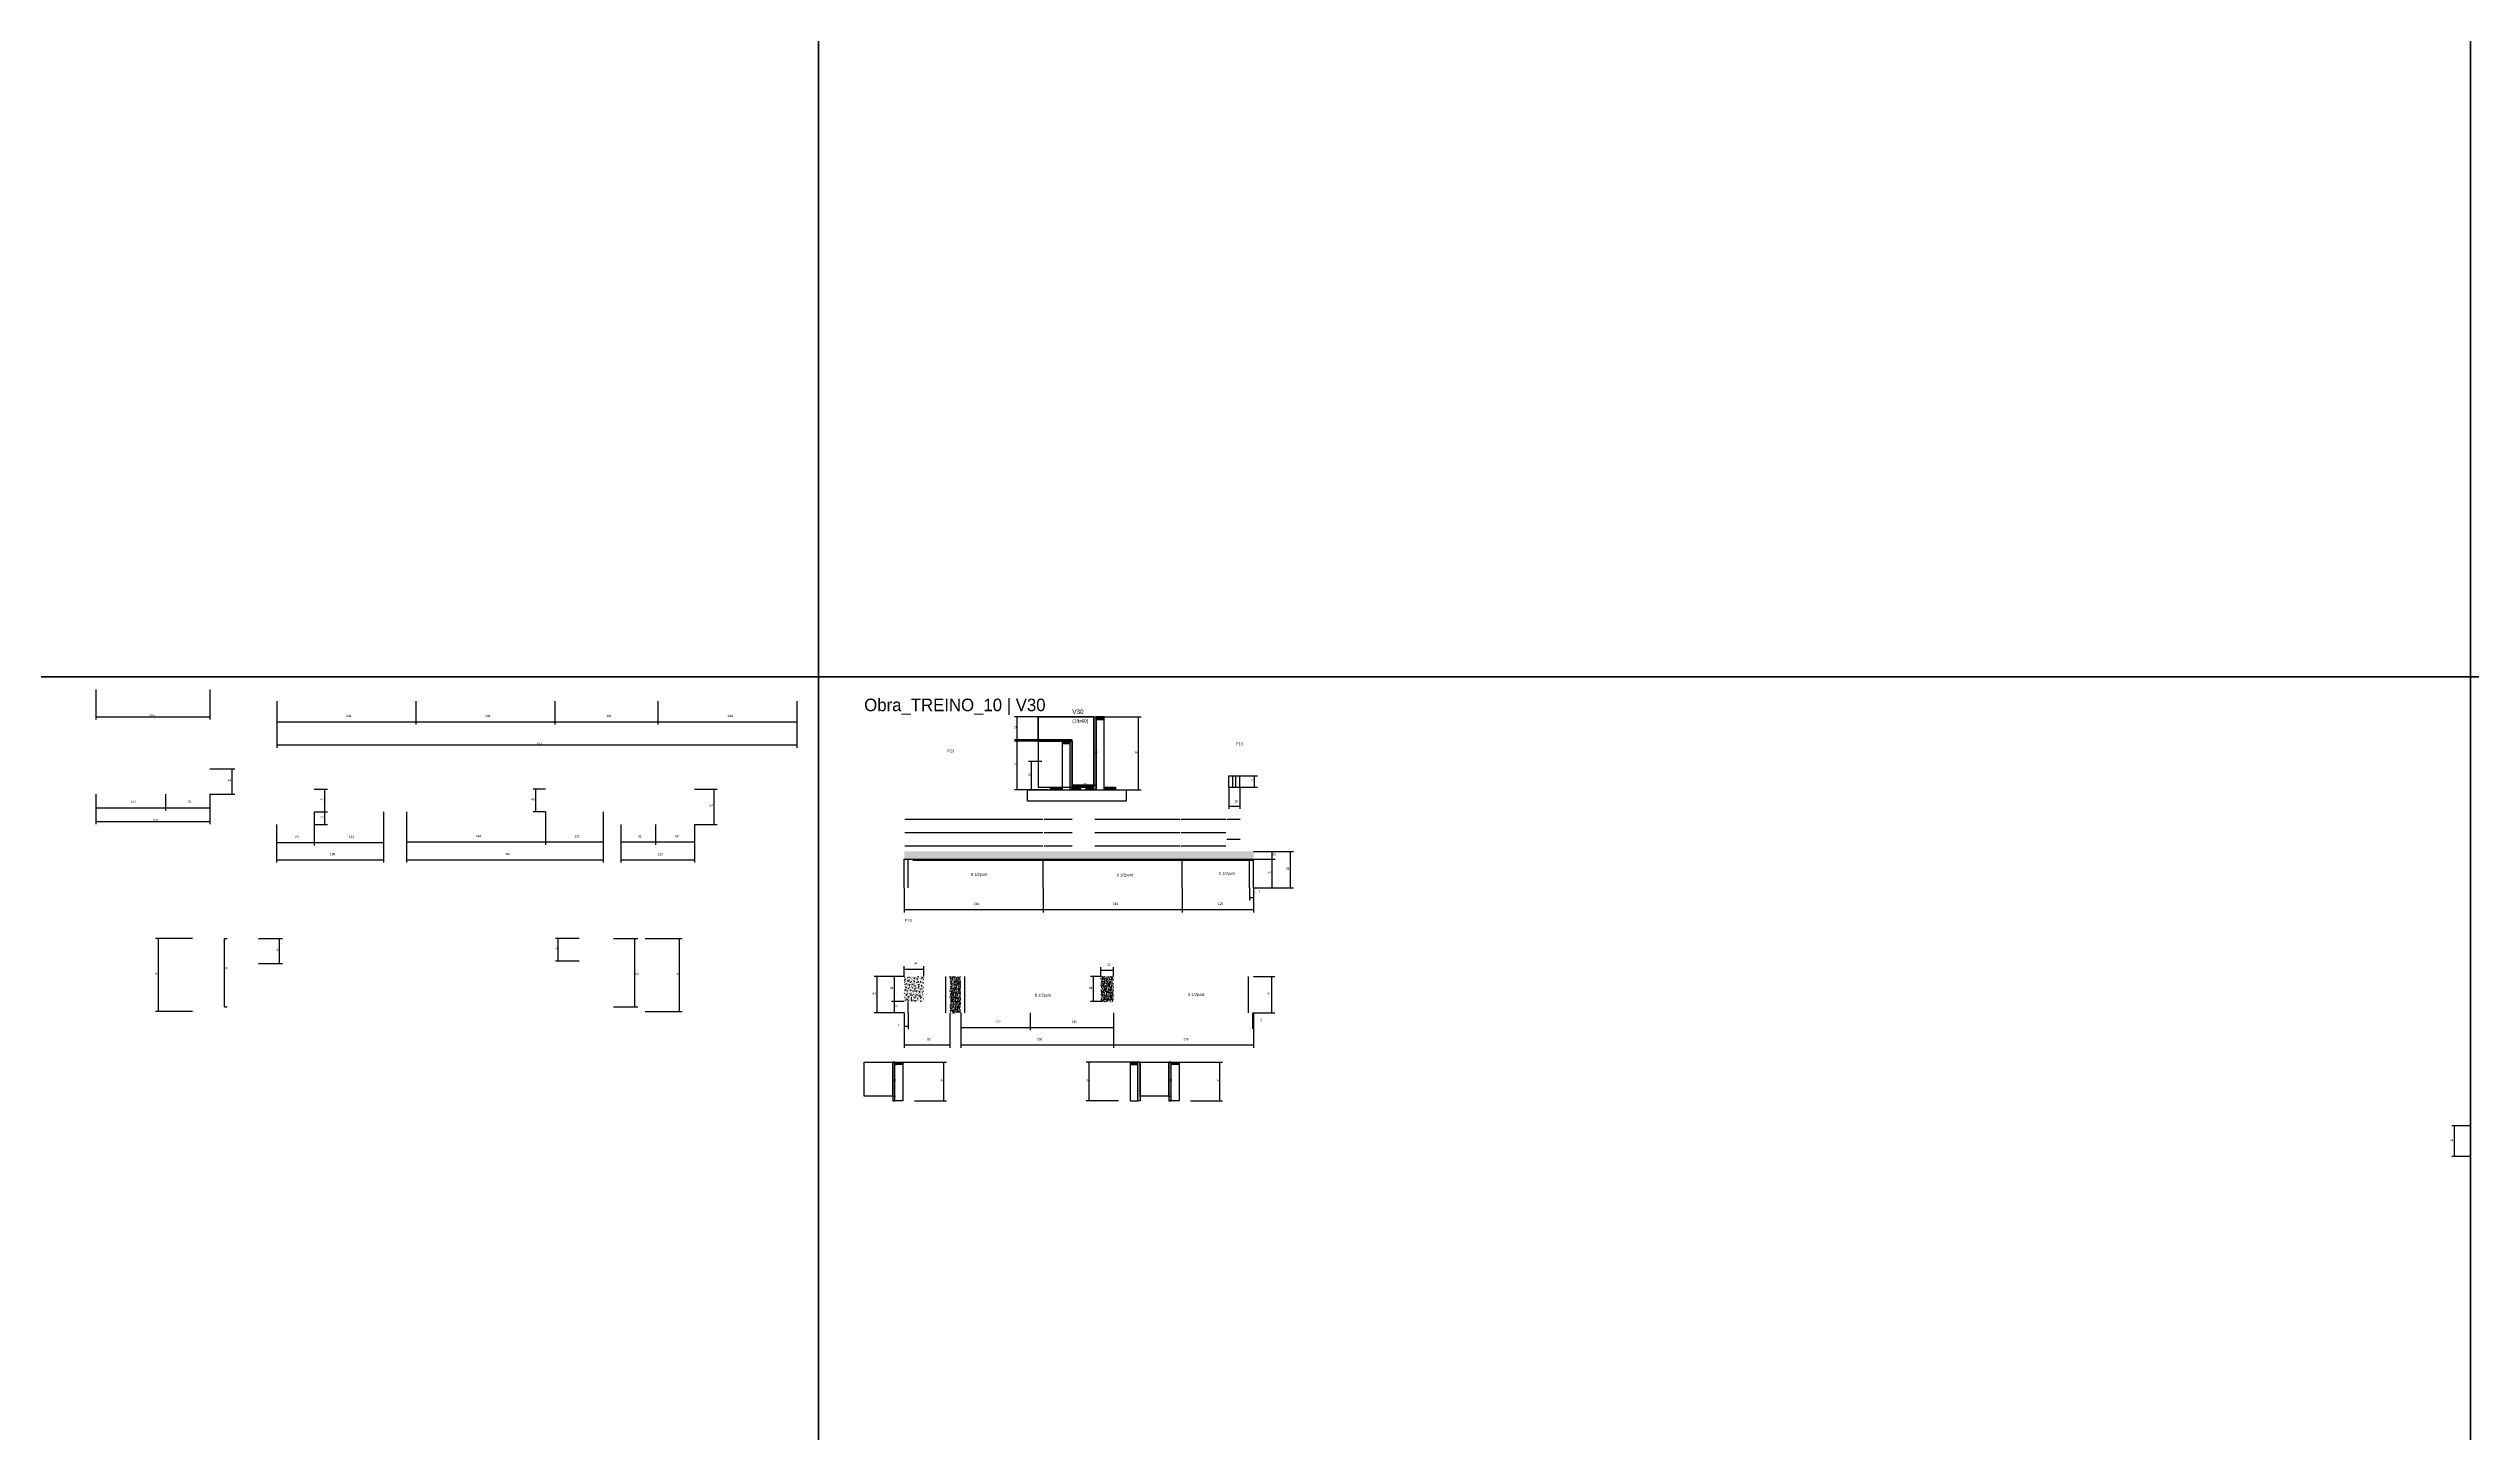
# Model space of a CAD drawing. Header units: metres. Extents: x -132 to 34800, y -36000 to 1848.
# Drawn here: x 16048 to 20302, y -17526 to -15097 of the extents above; entities that cross this region are included whole.
import ezdxf

# ---------------------------------------------------------------- set-up
doc = ezdxf.new("R2010")
doc.units = ezdxf.units.M
for name, color, linetype in [('CELL_BORDER', 8, 'Continuous'), ('CONCRETO', 251, 'Continuous'), ('COTA', 4, 'Continuous'), ('Cota Seção (2x)', 4, 'Continuous'), ('Hachura', 253, 'Continuous'), ('LABEL_ID', 3, 'Continuous'), ('Madeira', 126, 'Continuous'), ('NOMENCLATURA', 7, 'Continuous'), ('Painéis', 200, 'Continuous'), ('SARR_2.2x7', 40, 'Continuous'), ('Texto Seção', 7, 'Continuous')]:
    doc.layers.add(name, color=color, linetype=linetype)

msp = doc.modelspace()

# ---------------------------------------------------------------- hatches: boundary and pattern name
at = {"layer": 'COTA'}
h = msp.add_hatch(dxfattribs=at)
h.set_pattern_fill('AR-CONC', scale=0.03)
h.paths.add_polyline_path([(17550.4, -16506.2), (17550.4, -16520.2), (17550.4, -16520.2), (18163.4, -16520.2), (18163.4, -16520.2), (18163.4, -16506.2), (18163.4, -16506.2), (17550.4, -16506.2)])
h = msp.add_hatch(dxfattribs=at)
h.set_pattern_fill('AR-CONC', scale=0.03)
h.paths.add_polyline_path([(17584.4, -16725.3), (17550.4, -16725.3), (17550.4, -16769.3), (17584.4, -16769.3)])
h = msp.add_hatch(dxfattribs=at)
h.set_pattern_fill('AR-CONC', scale=0.03)
h.paths.add_polyline_path([(17630.4, -16789.3), (17649.4, -16789.3), (17649.4, -16725.3), (17630.4, -16725.3)])
h = msp.add_hatch(dxfattribs=at)
h.set_pattern_fill('AR-CONC', scale=0.03)
h.paths.add_polyline_path([(17895.4, -16769.3), (17917.4, -16769.3), (17917.4, -16725.3), (17895.4, -16725.3)])
at = {"layer": 'Hachura'}
h = msp.add_hatch(color=8, dxfattribs=at)
h.dxf.hatch_style = 1
h.paths.add_polyline_path([(17883.3, -16270), (17887.3, -16270), (17887.3, -16270), (17887.3, -16398), (17887.3, -16398), (17883.3, -16398), (17883.3, -16398), (17883.3, -16270)])
h = msp.add_hatch(dxfattribs=at)
h.set_pattern_fill('ANSI31', scale=0.5)
h.paths.add_polyline_path([(17901.3, -16274.4), (17901.3, -16270), (17901.3, -16270), (17887.3, -16270), (17887.3, -16270), (17887.3, -16274.4), (17887.3, -16274.4), (17901.3, -16274.4)])
h = msp.add_hatch(color=8, dxfattribs=at)
h.dxf.hatch_style = 1
h.paths.add_polyline_path([(17845.3, -16312.4), (17845.3, -16310), (17845.3, -16310), (17785.3, -16310), (17785.3, -16310), (17785.3, -16312.4), (17785.3, -16312.4), (17845.3, -16312.4)])
h = msp.add_hatch(dxfattribs=at)
h.set_pattern_fill('ANSI31', scale=0.5)
h.paths.add_polyline_path([(17841.3, -16316.8), (17841.3, -16312.4), (17841.3, -16312.4), (17827.3, -16312.4), (17827.3, -16312.4), (17827.3, -16316.8), (17827.3, -16316.8), (17841.3, -16316.8)])
h = msp.add_hatch(color=8, dxfattribs=at)
h.dxf.hatch_style = 1
h.paths.add_polyline_path([(17841.3, -16312.4), (17845.3, -16312.4), (17845.3, -16312.4), (17845.3, -16398), (17845.3, -16398), (17841.3, -16398), (17841.3, -16398), (17841.3, -16312.4)])
h = msp.add_hatch(dxfattribs=at)
h.set_pattern_fill('ANSI31', scale=0.5)
h.paths.add_polyline_path([(17807.3, -16398), (17807.3, -16393.6), (17807.3, -16393.6), (17827.3, -16393.6), (17827.3, -16393.6), (17827.3, -16398), (17827.3, -16398), (17807.3, -16398)])
h = msp.add_hatch(color=8, dxfattribs=at)
h.dxf.hatch_style = 1
h.paths.add_polyline_path([(17883.3, -16393.6), (17883.3, -16390), (17883.3, -16390), (17845.3, -16390), (17845.3, -16390), (17845.3, -16393.6), (17845.3, -16393.6), (17883.3, -16393.6)])
h = msp.add_hatch(dxfattribs=at)
h.set_pattern_fill('ANSI31', scale=0.5)
h.paths.add_polyline_path([(17845.3, -16398), (17845.3, -16393.6), (17845.3, -16393.6), (17859.3, -16393.6), (17859.3, -16393.6), (17859.3, -16398), (17859.3, -16398), (17845.3, -16398)])
h = msp.add_hatch(dxfattribs=at)
h.set_pattern_fill('ANSI31', scale=0.5)
h.paths.add_polyline_path([(17883.3, -16398), (17883.3, -16393.6), (17883.3, -16393.6), (17869.3, -16393.6), (17869.3, -16393.6), (17869.3, -16398), (17869.3, -16398), (17883.3, -16398)])
h = msp.add_hatch(dxfattribs=at)
h.set_pattern_fill('ANSI31', scale=0.5)
h.paths.add_polyline_path([(17901.3, -16398), (17901.3, -16393.6), (17901.3, -16393.6), (17921.3, -16393.6), (17921.3, -16393.6), (17921.3, -16398), (17921.3, -16398), (17901.3, -16398)])
h = msp.add_hatch(color=8, dxfattribs=at)
h.dxf.hatch_style = 1
h.paths.add_polyline_path([(17534, -16875.7), (17530, -16875.7), (17530, -16875.7), (17530, -16943.7), (17530, -16943.7), (17534, -16943.7), (17534, -16943.7), (17534, -16875.7)])
h = msp.add_hatch(dxfattribs=at)
h.set_pattern_fill('ANSI31', scale=0.5)
h.paths.add_polyline_path([(17534, -16880.1), (17534, -16875.7), (17534, -16875.7), (17548, -16875.7), (17548, -16875.7), (17548, -16880.1), (17548, -16880.1), (17534, -16880.1)])
h = msp.add_hatch(dxfattribs=at)
h.set_pattern_fill('ANSI31', scale=0.5)
h.paths.add_polyline_path([(17960.6, -16880.1), (17960.6, -16875.7), (17960.6, -16875.7), (17946.6, -16875.7), (17946.6, -16875.7), (17946.6, -16880.1), (17946.6, -16880.1), (17960.6, -16880.1)])
h = msp.add_hatch(color=8, dxfattribs=at)
h.dxf.hatch_style = 1
h.paths.add_polyline_path([(17960.6, -16875.7), (17964.6, -16875.7), (17964.6, -16875.7), (17964.6, -16943.7), (17964.6, -16943.7), (17960.6, -16943.7), (17960.6, -16943.7), (17960.6, -16875.7)])
h = msp.add_hatch(color=8, dxfattribs=at)
h.dxf.hatch_style = 1
h.paths.add_polyline_path([(18018.6, -16875.7), (18014.6, -16875.7), (18014.6, -16875.7), (18014.6, -16943.7), (18014.6, -16943.7), (18018.6, -16943.7), (18018.6, -16943.7), (18018.6, -16875.7)])
h = msp.add_hatch(dxfattribs=at)
h.set_pattern_fill('ANSI31', scale=0.5)
h.paths.add_polyline_path([(18018.6, -16880.1), (18018.6, -16875.7), (18018.6, -16875.7), (18032.6, -16875.7), (18032.6, -16875.7), (18032.6, -16880.1), (18032.6, -16880.1), (18018.6, -16880.1)])

# ---------------------------------------------------------------- linework, layer by layer
at = {"layer": 'CELL_BORDER'}
for points in [[(14500, -16200), (17400, -16200), (17400, -14400), (14500, -14400)], [(17400, -16200), (20300, -16200), (20300, -14400), (17400, -14400)], [(20300, -16200), (23200, -16200), (23200, -14400), (20300, -14400)], [(14500, -18000), (17400, -18000), (17400, -16200), (14500, -16200)], [(17400, -18000), (20300, -18000), (20300, -16200), (17400, -16200)], [(20300, -18000), (23200, -18000), (23200, -16200), (20300, -16200)]]:
    msp.add_lwpolyline(points, close=True, dxfattribs=at)
at = {"layer": 'CONCRETO'}
for points in [[(17845.3, -16310), (17785.3, -16310), (17785.3, -16270), (17845.3, -16270), (17845.3, -16270), (17883.3, -16270), (17883.3, -16393.6), (17883.3, -16393.6), (17883.3, -16390), (17845.3, -16390)], [(17785.3, -16393.6), (17883.3, -16393.6), (17883.3, -16270), (17785.3, -16270)], [(17480, -16875.7), (17480, -16875.7), (17480, -16875.7), (17480, -16875.7), (17530, -16875.7), (17530, -16875.7), (17530, -16875.7), (17530, -16935.7), (17480, -16935.7), (17480, -16875.7)], [(17964.6, -16875.7), (17964.6, -16875.7), (17964.6, -16875.7), (17964.6, -16875.7), (18014.6, -16875.7), (18014.6, -16875.7), (18014.6, -16875.7), (18014.6, -16935.7), (17964.6, -16935.7), (17964.6, -16875.7)]]:
    msp.add_lwpolyline(points, close=True, dxfattribs=at)
at = {"layer": 'COTA'}
for p, q in [((16936.7, -16242.4), (16936.7, -16283.4)), ((17118, -16242.4), (17118, -16283.4)), ((16936.7, -16278.4), (17118, -16278.4)), ((17785.3, -16270), (17743.6, -16270)), ((17748.6, -16310), (17748.6, -16270)), ((17901.3, -16270), (17966.3, -16270)), ((17961.3, -16398), (17961.3, -16270)), ((17785.3, -16310), (17743.6, -16310)), ((17785.3, -16312.4), (17743.6, -16312.4)), ((17748.6, -16398), (17748.6, -16312.4)), ((17792, -16348.1), (17768.5, -16348.1)), ((17773.5, -16398), (17773.5, -16348.1)), ((18139.1, -16373.3), (18170.4, -16373.3)), ((18165.4, -16393.3), (18165.4, -16373.3)), ((16514.3, -16396.7), (16538, -16396.7)), ((16533, -16436.7), (16533, -16396.7)), ((16920.3, -16396.7), (16898.6, -16396.7)), ((16903.6, -16436.7), (16903.6, -16396.7)), ((17182.2, -16396.7), (17221.7, -16396.7)), ((17216.7, -16458.7), (17216.7, -16396.7)), ((17802.9, -16398), (17743.6, -16398)), ((17792, -16398), (17768.5, -16398)), ((17901.3, -16398), (17966.3, -16398)), ((18120.1, -16393.3), (18120.1, -16431.5)), ((18139.1, -16393.3), (18139.1, -16431.5)), ((18139.1, -16393.3), (18170.4, -16393.3)), ((16448.1, -16458.7), (16448.1, -16525.8)), ((16448.1, -16458.7), (16448.1, -16495.7)), ((16514.3, -16436.7), (16514.3, -16495.7)), ((16514.3, -16436.7), (16514.3, -16495.7)), ((16514.3, -16436.7), (16538, -16436.7)), ((16514.3, -16436.7), (16538, -16436.7)), ((16514.3, -16458.7), (16538, -16458.7)), ((16533, -16458.7), (16533, -16436.7)), ((16636.3, -16436.7), (16636.3, -16525.8)), ((16636.3, -16436.7), (16636.3, -16495.7)), ((16676.3, -16436.7), (16676.3, -16494.5)), ((16676.3, -16436.7), (16676.3, -16525.8)), ((16920.3, -16436.7), (16898.6, -16436.7)), ((16920.3, -16436.7), (16920.3, -16494.5)), ((16920.3, -16436.7), (16920.3, -16494.5)), ((17021.8, -16436.7), (17021.8, -16494.5)), ((17021.8, -16436.7), (17021.8, -16525.8)), ((17052.9, -16458.7), (17052.9, -16494.5)), ((17052.9, -16458.7), (17052.9, -16525.8)), ((17113.9, -16458.7), (17113.9, -16494.5)), ((17113.9, -16458.7), (17113.9, -16494.5)), ((17182.2, -16458.7), (17182.2, -16494.5)), ((17182.2, -16458.7), (17182.2, -16525.8)), ((17182.2, -16458.7), (17221.7, -16458.7)), ((18120.1, -16426.5), (18139.1, -16426.5)), ((16448.1, -16490.7), (16514.3, -16490.7)), ((16514.3, -16490.7), (16636.3, -16490.7)), ((16676.3, -16489.5), (16920.3, -16489.5)), ((16920.3, -16489.5), (17021.8, -16489.5)), ((17052.9, -16489.5), (17113.9, -16489.5)), ((17113.9, -16489.5), (17182.2, -16489.5)), ((16448.1, -16520.8), (16636.3, -16520.8)), ((16676.3, -16520.8), (17021.8, -16520.8)), ((17052.9, -16520.8), (17182.2, -16520.8)), ((18163.4, -16506.2), (18201.2, -16506.2)), ((18163.4, -16506.2), (18233.4, -16506.2)), ((18163.4, -16519.4), (18201.2, -16519.4)), ((18163.4, -16519.4), (18201.2, -16519.4)), ((18196.2, -16519.4), (18196.2, -16506.2)), ((18196.2, -16570.2), (18196.2, -16519.4)), ((18228.4, -16570.2), (18228.4, -16506.2)), ((17550.4, -16570.2), (17550.4, -16613)), ((17794.4, -16570.2), (17794.4, -16613)), ((17794.4, -16570.2), (17794.4, -16613)), ((18038.4, -16570.2), (18038.4, -16613)), ((18038.4, -16570.2), (18038.4, -16613)), ((18156.4, -16570.2), (18156.4, -16592)), ((18156.4, -16587), (18163.4, -16587)), ((18163.4, -16570.2), (18163.4, -16592)), ((18163.4, -16570.2), (18163.4, -16613)), ((18163.4, -16570.2), (18201.2, -16570.2)), ((18163.4, -16570.2), (18233.4, -16570.2)), ((17550.4, -16608), (17794.4, -16608)), ((17794.4, -16608), (18038.4, -16608)), ((18038.4, -16608), (18163.4, -16608)), ((16300.9, -16658.7), (16235.9, -16658.7)), ((16240.9, -16786.7), (16240.9, -16658.7)), ((16416.9, -16658.7), (16458.6, -16658.7)), ((16453.6, -16702.7), (16453.6, -16658.7)), ((16979.6, -16658.7), (16937.9, -16658.7)), ((16942.9, -16698.7), (16942.9, -16658.7)), ((17095.6, -16658.7), (17160.6, -16658.7)), ((17155.6, -16786.7), (17155.6, -16658.7)), ((16416.9, -16702.7), (16458.6, -16702.7)), ((16979.6, -16698.7), (16937.9, -16698.7)), ((16300.9, -16786.7), (16235.9, -16786.7)), ((17095.6, -16786.7), (17160.6, -16786.7)), ((17550.4, -16789.3), (17550.4, -16817.8)), ((17550.4, -16789.3), (17550.4, -16850.7)), ((17557.4, -16789.3), (17557.4, -16817.8)), ((17630.4, -16789.3), (17630.4, -16850.7)), ((17649.4, -16789.3), (17649.4, -16850.7)), ((17917.4, -16789.3), (17917.4, -16850.7)), ((17917.4, -16789.3), (17917.4, -16850.7)), ((18163.4, -16789.3), (18163.4, -16850.7)), ((17550.4, -16812.8), (17557.4, -16812.8)), ((17548, -16875.7), (17624.5, -16875.7)), ((17550.4, -16845.7), (17630.4, -16845.7)), ((17619.5, -16943.7), (17619.5, -16875.7)), ((17649.4, -16845.7), (17917.4, -16845.7)), ((17964.6, -16875.7), (17869.9, -16875.7)), ((17874.9, -16943.7), (17874.9, -16875.7)), ((17917.4, -16845.7), (18163.4, -16845.7)), ((18032.6, -16875.7), (18109.1, -16875.7)), ((18104.1, -16943.7), (18104.1, -16875.7)), ((17568, -16943.7), (17624.5, -16943.7)), ((17926.6, -16943.7), (17869.9, -16943.7)), ((18052.6, -16943.7), (18109.1, -16943.7))]:
    msp.add_line(p, q, dxfattribs=at)
at = {"layer": 'Cota Seção (2x)'}
for p, q in [((16131.3, -16221.9), (16131.3, -16274.8)), ((16331.3, -16221.9), (16331.3, -16274.8)), ((16448.7, -16242.4), (16448.7, -16283.4)), ((16448.7, -16242.4), (16448.7, -16324.3)), ((16692.7, -16242.4), (16692.7, -16283.4)), ((16692.7, -16242.4), (16692.7, -16283.4)), ((16936.7, -16242.4), (16936.7, -16283.4)), ((17118, -16242.4), (17118, -16283.4)), ((17362, -16242.4), (17362, -16283.4)), ((17362, -16242.4), (17362, -16324.3)), ((16131.3, -16269.8), (16331.3, -16269.8)), ((16448.7, -16278.4), (16692.7, -16278.4)), ((16692.7, -16278.4), (16936.7, -16278.4)), ((17118, -16278.4), (17362, -16278.4)), ((17845.3, -16270), (17888.3, -16270)), ((17883.3, -16390), (17883.3, -16270)), ((16448.7, -16319.3), (17362, -16319.3)), ((16331.3, -16361.4), (16375.3, -16361.4)), ((16370.3, -16405.4), (16370.3, -16361.4)), ((16131.3, -16405.4), (16131.3, -16458.3)), ((16131.3, -16405.4), (16131.3, -16434.4)), ((16253.3, -16405.4), (16253.3, -16434.4)), ((16253.3, -16405.4), (16253.3, -16434.4)), ((16331.3, -16405.4), (16331.3, -16458.3)), ((16331.3, -16405.4), (16375.3, -16405.4)), ((16331.3, -16405.4), (16331.3, -16434.4)), ((17845.3, -16398), (17845.3, -16385)), ((17845.3, -16390), (17888.3, -16390)), ((17845.3, -16390), (17883.3, -16390)), ((17883.3, -16398), (17883.3, -16385)), ((16131.3, -16429.4), (16253.3, -16429.4)), ((16131.3, -16453.3), (16331.3, -16453.3)), ((16253.3, -16429.4), (16331.3, -16429.4)), ((16356.9, -16778.7), (16356.9, -16658.7)), ((16356.9, -16658.7), (16361.9, -16658.7)), ((17039.6, -16658.7), (17082.6, -16658.7)), ((17077.6, -16778.7), (17077.6, -16658.7)), ((17550.4, -16725.3), (17550.4, -16707.6)), ((17550.4, -16712.6), (17584.4, -16712.6)), ((17584.4, -16725.3), (17584.4, -16707.6)), ((17895.4, -16725.3), (17895.4, -16709.3)), ((17895.4, -16714.3), (17917.4, -16714.3)), ((17917.4, -16725.3), (17917.4, -16709.3)), ((17550.4, -16725.3), (17497.6, -16725.3)), ((17502.6, -16789.3), (17502.6, -16725.3)), ((17550.4, -16725.3), (17528.1, -16725.3)), ((17533.1, -16769.3), (17533.1, -16725.3)), ((17895.4, -16725.3), (17877.5, -16725.3)), ((17882.5, -16769.3), (17882.5, -16725.3)), ((18163.4, -16725.3), (18200.8, -16725.3)), ((18195.8, -16789.3), (18195.8, -16725.3)), ((16356.9, -16778.7), (16361.9, -16778.7)), ((17039.6, -16778.7), (17082.6, -16778.7)), ((17550.4, -16789.3), (17497.6, -16789.3)), ((17550.4, -16769.3), (17528.1, -16769.3)), ((17550.4, -16769.3), (17528.1, -16769.3)), ((17550.4, -16789.3), (17528.1, -16789.3)), ((17533.1, -16789.3), (17533.1, -16769.3)), ((17649.4, -16789.3), (17649.4, -16819.8)), ((17771.4, -16789.3), (17771.4, -16819.8)), ((17771.4, -16789.3), (17771.4, -16819.8)), ((17895.4, -16769.3), (17877.5, -16769.3)), ((17917.4, -16789.3), (17917.4, -16819.8)), ((18161.4, -16789.3), (18161.4, -16817.2)), ((18163.4, -16789.3), (18200.8, -16789.3)), ((18163.4, -16789.3), (18163.4, -16817.2)), ((17649.4, -16814.8), (17771.4, -16814.8)), ((17771.4, -16814.8), (17917.4, -16814.8)), ((18161.4, -16812.2), (18163.4, -16812.2)), ((17530, -16935.7), (17530, -16875.7)), ((17530, -16875.7), (17535, -16875.7)), ((18014.6, -16935.7), (18014.6, -16875.7)), ((18014.6, -16875.7), (18019.6, -16875.7)), ((17530, -16935.7), (17535, -16935.7)), ((18014.6, -16935.7), (18019.6, -16935.7)), ((20297.8, -16987.4), (20266.8, -16987.4)), ((20271.8, -17041.5), (20271.8, -16987.4)), ((20297.8, -17041.5), (20266.8, -17041.5))]:
    msp.add_line(p, q, dxfattribs=at)
at = {"layer": 'Madeira'}
for points in [[(17901.3, -16274.4), (17901.3, -16270), (17887.3, -16270), (17887.3, -16274.4)], [(17901.3, -16270), (17887.3, -16270), (17887.3, -16398), (17901.3, -16398)], [(17841.3, -16316.8), (17841.3, -16312.4), (17827.3, -16312.4), (17827.3, -16316.8)], [(17841.3, -16312.4), (17827.3, -16312.4), (17827.3, -16398), (17841.3, -16398)], [(17939.7, -16418), (17766.7, -16418), (17766.7, -16398), (17939.7, -16398)], [(17807.3, -16398), (17807.3, -16393.6), (17827.3, -16393.6), (17827.3, -16398)], [(17845.3, -16398), (17845.3, -16393.6), (17859.3, -16393.6), (17859.3, -16398)], [(17883.3, -16398), (17883.3, -16393.6), (17869.3, -16393.6), (17869.3, -16398)], [(17901.3, -16398), (17901.3, -16393.6), (17921.3, -16393.6), (17921.3, -16398)], [(17534, -16880.1), (17534, -16875.7), (17548, -16875.7), (17548, -16880.1)], [(17534, -16875.7), (17548, -16875.7), (17548, -16943.7), (17534, -16943.7)], [(17960.6, -16880.1), (17960.6, -16875.7), (17946.6, -16875.7), (17946.6, -16880.1)], [(17960.6, -16875.7), (17946.6, -16875.7), (17946.6, -16943.7), (17960.6, -16943.7)], [(18018.6, -16880.1), (18018.6, -16875.7), (18032.6, -16875.7), (18032.6, -16880.1)], [(18018.6, -16875.7), (18032.6, -16875.7), (18032.6, -16943.7), (18018.6, -16943.7)]]:
    msp.add_lwpolyline(points, close=True, dxfattribs=at)
at = {"layer": 'Painéis'}
for p, q in [((17887.3, -16398), (17887.3, -16270)), ((17785.3, -16310), (17845.3, -16310)), ((17845.3, -16398), (17845.3, -16312.4)), ((18120.1, -16373.3), (18139.1, -16373.3)), ((18120.1, -16393.3), (18120.1, -16373.3)), ((18139.1, -16393.3), (18139.1, -16373.3)), ((17845.3, -16390), (17883.3, -16390)), ((17845.3, -16393.6), (17845.3, -16390)), ((17883.3, -16393.6), (17883.3, -16390)), ((18120.1, -16393.3), (18139.1, -16393.3)), ((17550.4, -16519.4), (18163.4, -16519.4)), ((17550.4, -16570.2), (17550.4, -16519.4)), ((17794.4, -16570.2), (17794.4, -16519.4)), ((18038.4, -16570.2), (18038.4, -16519.4)), ((18163.4, -16570.2), (18163.4, -16519.4))]:
    msp.add_line(p, q, dxfattribs=at)
for points in [[(17883.3, -16270), (17887.3, -16270), (17887.3, -16398), (17883.3, -16398)], [(17845.3, -16312.4), (17845.3, -16310), (17785.3, -16310), (17785.3, -16312.4)], [(17841.3, -16312.4), (17845.3, -16312.4), (17845.3, -16398), (17841.3, -16398)], [(17883.3, -16393.6), (17883.3, -16390), (17845.3, -16390), (17845.3, -16393.6)], [(17534, -16875.7), (17530, -16875.7), (17530, -16943.7), (17534, -16943.7)], [(17960.6, -16875.7), (17964.6, -16875.7), (17964.6, -16943.7), (17960.6, -16943.7)], [(18018.6, -16875.7), (18014.6, -16875.7), (18014.6, -16943.7), (18018.6, -16943.7)]]:
    msp.add_lwpolyline(points, close=True, dxfattribs=at)
at = {"layer": 'SARR_2.2x7'}
for p, q in [((18127.1, -16393.3), (18127.1, -16373.3)), ((18132.1, -16393.3), (18132.1, -16373.3)), ((17551.4, -16449.6), (17793.8, -16449.6)), ((17795.8, -16449.6), (17844.8, -16449.6)), ((17884.8, -16449.6), (18033.8, -16449.6)), ((18035.8, -16449.6), (18114.8, -16449.6)), ((18116.8, -16449.6), (18139.8, -16449.6)), ((17551.4, -16472.9), (17793.8, -16472.9)), ((17551.4, -16496.1), (17793.8, -16496.1)), ((17795.8, -16472.9), (17844.8, -16472.9)), ((17795.8, -16496.1), (17844.8, -16496.1)), ((17884.8, -16472.9), (18033.8, -16472.9)), ((17884.8, -16496.1), (18033.8, -16496.1)), ((18035.8, -16472.9), (18114.8, -16472.9)), ((18035.8, -16496.1), (18114.8, -16496.1)), ((18116.8, -16484.5), (18139.8, -16484.5)), ((17557.4, -16570.2), (17557.4, -16519.4)), ((17565.4, -16521.6), (17794.4, -16521.6)), ((17794.4, -16521.6), (18038.4, -16521.6)), ((18038.4, -16521.6), (18163.4, -16521.6)), ((18156.4, -16570.2), (18156.4, -16519.4)), ((17623.4, -16789.3), (17623.4, -16725.3)), ((17656.4, -16789.3), (17656.4, -16725.3)), ((18154.4, -16789.3), (18154.4, -16725.3)), ((17557.4, -16789.3), (17557.4, -16769.3))]:
    msp.add_line(p, q, dxfattribs=at)

# ---------------------------------------------------------------- texts
at = {"layer": 'COTA'}
for s, p in [('181', (17027.3, -16270.3)), ('20', (17743.1, -16290)), ('64', (17955.8, -16334)), ('43', (17743.1, -16355.2)), ('25', (17768, -16373)), ('40', (16524.9, -16416.7)), ('40', (16895.5, -16416.7)), ('19', (18129.6, -16420)), ('20', (18158.9, -16383.3)), ('22', (16525, -16447.7)), ('62', (17208.6, -16427.7)), ('66', (16481.2, -16482.6)), ('122', (16575.3, -16482.6)), ('244', (16798.3, -16481.5)), ('102', (16971.1, -16481.4)), ('61', (17083.4, -16481.4)), ('68', (17148.1, -16481.4)), ('188', (16542.2, -16512.7)), ('346', (16849.1, -16512.6)), ('129', (17117.6, -16512.7)), ('51', (18188.1, -16544.8)), ('13', (18196.2, -16512.8)), ('64', (18220.3, -16538.2)), ('7', (18172.2, -16578.9)), ('244', (17672.4, -16599.9)), ('244', (17916.4, -16599.9)), ('125', (18100.9, -16599.9)), ('22', (16448.1, -16680.7)), ('20', (16937.4, -16678.7)), ('64', (16235.4, -16722.7)), ('64', (17150.1, -16722.7)), ('7', (17538.9, -16812.8)), ('80', (17590.4, -16837.6)), ('268', (17783.4, -16837.6)), ('246', (18040.4, -16837.6)), ('34', (17614, -16909.7)), ('34', (17869.4, -16909.7)), ('34', (18098.6, -16909.7))]:
    msp.add_text(s, height=4, dxfattribs=at).set_placement(p)
at = {"layer": 'Cota Seção (2x)'}
for s, p in [('200', (16224.8, -16269.8)), ('244', (16570.7, -16270.3)), ('244', (16814.7, -16270.3)), ('244', (17240, -16270.3)), ('913', (16905.3, -16319.3)), ('60', (17883.3, -16334)), ('122', (16192.3, -16421.3)), ('78', (16292.3, -16421.3)), ('44', (16362.2, -16383.4)), ('19', (17864.3, -16390)), ('200', (16231.3, -16453.3)), ('60', (16356.9, -16712.7)), ('34', (17567.4, -16704.3)), ('22', (17906.4, -16706.3)), ('60', (17077.6, -16722.7)), ('64', (17494.5, -16757.3)), ('44', (17525, -16747.3)), ('44', (17874.4, -16747.3)), ('64', (18187.7, -16757.3)), ('20', (17533.1, -16779.3)), ('2', (18175.4, -16804.2)), ('122', (17710.4, -16806.8)), ('146', (17844.4, -16806.7)), ('30', (17530, -16909.7)), ('30', (18014.6, -16909.7)), ('54', (20263.7, -17014.5))]:
    msp.add_text(s, height=4, dxfattribs=at).set_placement(p)
at = {"layer": 'LABEL_ID'}
msp.add_text('Obra_TREINO_10 | V30', height=22, dxfattribs=at).set_placement((17480, -16260))
at = {"layer": 'NOMENCLATURA'}
for s, p in [('P29', (17625.9, -16332.4)), ('P13', (18132.5, -16319.8)), ('8 1/2pont', (17667.4, -16549)), ('8 1/2pont', (17923.2, -16549.8)), ('5 1/2pont', (18102.7, -16547)), ('P13', (17551, -16629.6)), ('8 1/2pont', (17779.5, -16760.9)), ('8 1/2pont', (18048.6, -16759.7))]:
    msp.add_text(s, height=5, dxfattribs=at).set_placement(p)
at = {"layer": 'Texto Seção'}
for s, height, p in [('V30', 8, (17845.3, -16265)), ('(19x60)', 6, (17845.3, -16280))]:
    msp.add_text(s, height=height, dxfattribs=at).set_placement(p)

doc.saveas('drawing.dxf')
